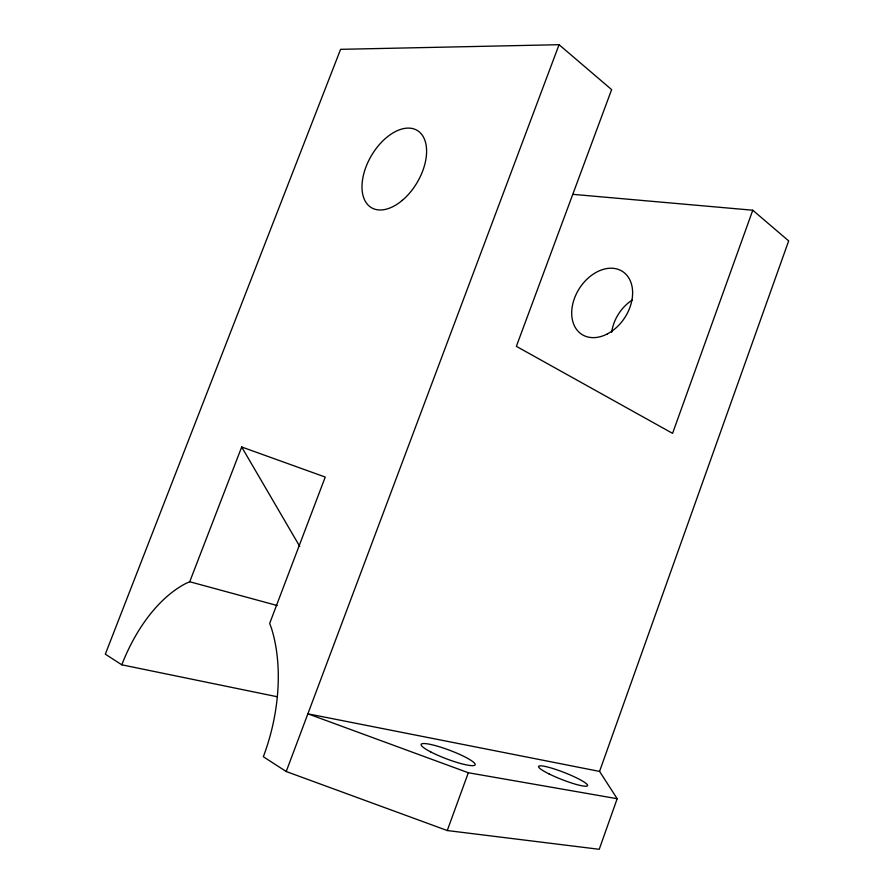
<?xml version="1.0" encoding="UTF-8"?>
<svg xmlns="http://www.w3.org/2000/svg" width="894" height="894" viewBox="0 0 894 894"><rect width="100%" height="100%" fill="white"/><g stroke="black" fill="none" stroke-linecap="round" stroke-linejoin="round"><path stroke-width="1.34" d="M617.184 798.711L468.322 772.74L307.882 713.814L599.561 771.41L617.184 798.711L599.226 849.3L447.257 830.537L286.214 771.522L263.328 756.737A138.626 81.522 -75.7 0 0 271.508 628.404L269.675 623.409L325.248 477.061L241.693 446.989L189.718 581.748L185.796 583.491A138.626 81.522 -75.7 0 0 121.785 664.812L105.324 654.162L340.592 49.338L559.063 44.7L611.63 89.612L516.374 346.347L672.579 433.355L752.77 210.224L573.054 194.356M599.561 771.41L788.676 240.899L752.77 210.224M447.257 830.537L468.322 772.74M286.214 771.522L559.063 44.7M121.785 664.812L277.308 696.761M189.718 581.748L277.151 605.506M241.693 446.989L299.792 546.502M611.697 332.244A36.073 26.865 -56.5 0 1 632.337 300.004M607.249 333.976A37.47 26.988 -57.1 0 0 625.632 273.966A37.47 26.988 -57.1 0 0 573.613 300.831A37.47 26.988 -57.1 0 0 607.249 333.976M402.322 200.334A44.912 26.529 -59.4 0 0 417.397 130.535A44.912 26.529 -59.4 0 0 363.176 176.274A44.912 26.529 -59.4 0 0 402.322 200.334M549.162 773.969A26.284 3.699 21.4 0 0 587.514 785.725A26.284 3.699 21.4 0 0 552.593 768.427A26.284 3.699 21.4 0 0 549.162 773.969M430.841 751.977A28.82 4.559 20.7 0 0 474.759 765.23A28.82 4.559 20.7 0 0 438.876 746.613A28.82 4.559 20.7 0 0 430.841 751.977"/></g></svg>
